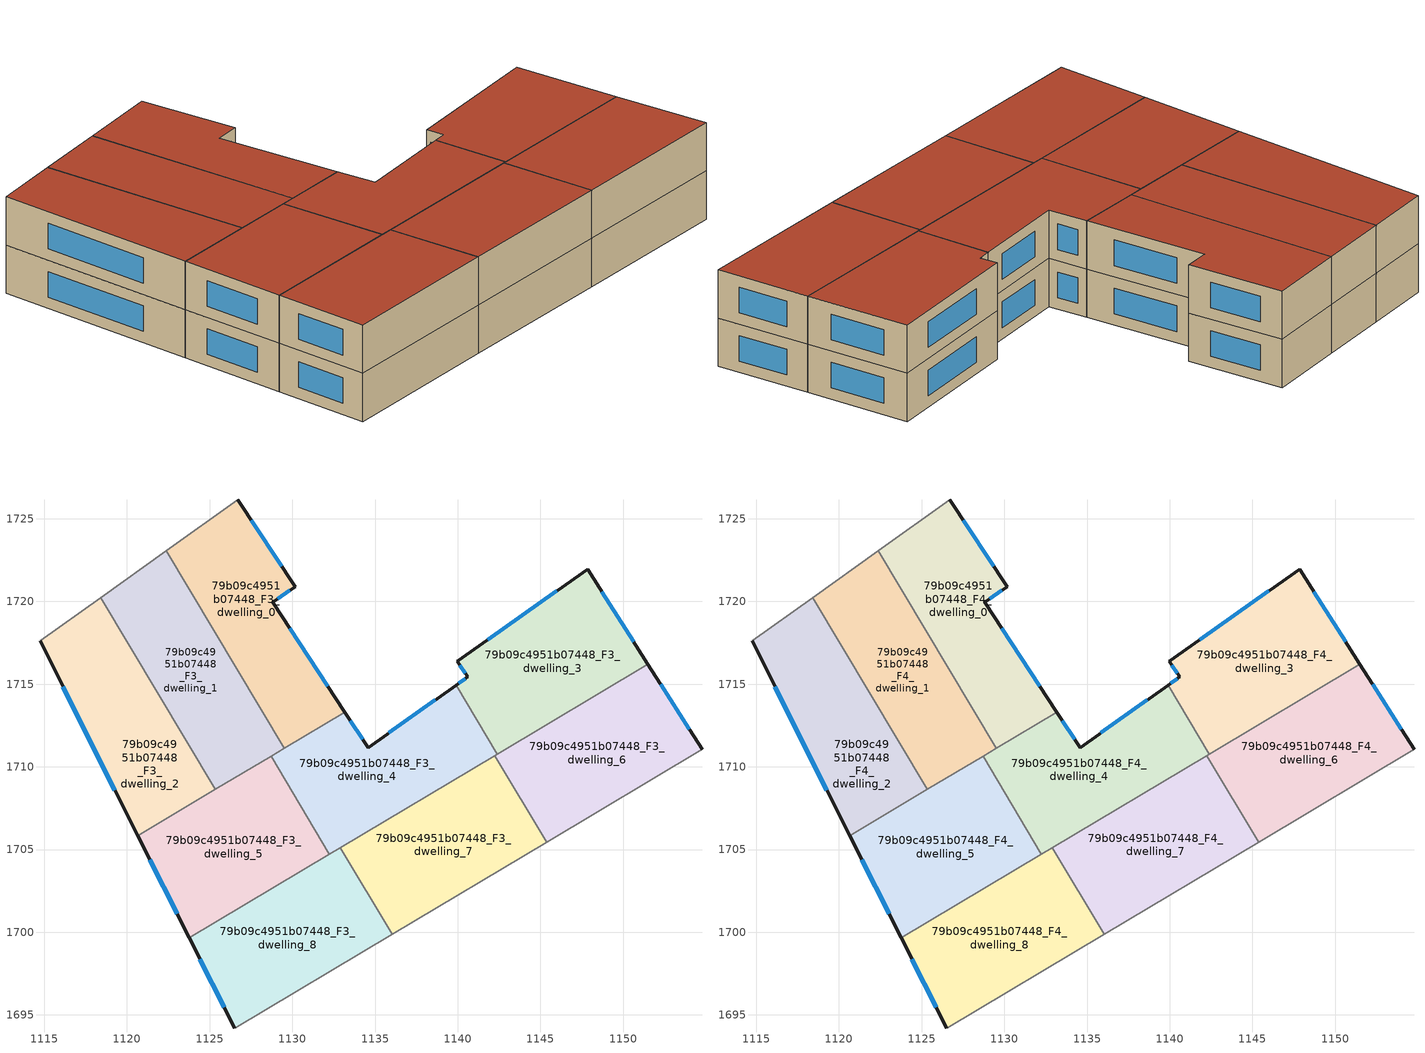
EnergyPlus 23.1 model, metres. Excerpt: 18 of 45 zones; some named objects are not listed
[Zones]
79b09c4951b07448_F3_dwelling_0
 floor to 79b09c4951b07448_F2_dwelling_0 (EU_floor_Construction): 1130.17,1720.89 1128.81,1719.95 1133.17,1713.3 1129.5,1711.11 1122.37,1723.05 1126.71,1726.15 z9
 wall outside (EU_wall_Construction): 1133.17,1713.3 1128.81,1719.95 1130.17,1720.89 1126.71,1726.15 z9:12
 wall to 79b09c4951b07448_F3_dwelling_1 (EU_wall_Construction): 1122.37,1723.05 1129.5,1711.11 z9:12
 wall adiabatic (EU_wall_Construction): 1126.71,1726.15 1122.37,1723.05 z9:12
 wall to 79b09c4951b07448_F3_dwelling_4 (EU_wall_Construction): 1129.5,1711.11 1133.17,1713.3 z9:12
 window (EU_Window_Construction): 1129.35,1722.13 1127.52,1724.92 / 1129.13,1720.17 1129.85,1720.67 / 1132.15,1714.86 1129.83,1718.39 z9.7:11.3
79b09c4951b07448_F3_dwelling_1
 floor to 79b09c4951b07448_F2_dwelling_1 (EU_floor_Construction): 1122.37,1723.05 1129.5,1711.11 1125.35,1708.63 1118.42,1720.24 z9
 wall to 79b09c4951b07448_F3_dwelling_2 (EU_wall_Construction): 1118.42,1720.24 1125.35,1708.63 z9:12
 wall adiabatic (EU_wall_Construction): 1122.37,1723.05 1118.42,1720.24 z9:12
 wall to 79b09c4951b07448_F3_dwelling_5 (EU_wall_Construction): 1125.35,1708.63 1128.71,1710.63 z9:12
 wall to 79b09c4951b07448_F3_dwelling_4 (EU_wall_Construction): 1128.71,1710.63 1129.5,1711.11 z9:12
79b09c4951b07448_F3_dwelling_2
 floor to 79b09c4951b07448_F2_dwelling_2 (EU_floor_Construction): 1118.42,1720.24 1125.35,1708.63 1120.66,1705.83 1114.74,1717.61 z9
 wall outside (EU_wall_Construction): 1114.74,1717.61 1120.66,1705.83 z9:12
 wall adiabatic (EU_wall_Construction): 1118.42,1720.24 1114.74,1717.61 z9:12
 wall to 79b09c4951b07448_F3_dwelling_5 (EU_wall_Construction): 1120.66,1705.83 1125.35,1708.63 z9:12
 window (EU_Window_Construction): 1116.13,1714.84 1119.27,1708.6 z9.7:11.3
79b09c4951b07448_F3_dwelling_3
 floor to 79b09c4951b07448_F2_dwelling_3 (EU_floor_Construction): 1147.85,1721.94 1151.49,1716.21 1142.38,1710.77 1139.9,1714.93 1140.61,1715.43 1139.96,1716.37 z9
 wall outside (EU_wall_Construction): 1151.49,1716.21 1147.85,1721.94 1139.96,1716.37 1140.61,1715.43 1139.9,1714.93 z9:12
 wall to 79b09c4951b07448_F3_dwelling_4 (EU_wall_Construction): 1139.9,1714.93 1142.38,1710.77 z9:12
 wall to 79b09c4951b07448_F3_dwelling_6 (EU_wall_Construction): 1142.38,1710.77 1151.49,1716.21 z9:12
 window (EU_Window_Construction): 1150.64,1717.55 1148.7,1720.6 / 1140.44,1715.31 1140.06,1715.04 / 1140.11,1716.15 1140.46,1715.65 / 1146,1720.64 1141.81,1717.68 z9.7:11.3
79b09c4951b07448_F3_dwelling_4
 floor to 79b09c4951b07448_F2_dwelling_4 (EU_floor_Construction): 1139.9,1714.93 1142.38,1710.77 1132.24,1704.71 1128.71,1710.63 1133.17,1713.3 1134.57,1711.17 z9
 wall outside (EU_wall_Construction): 1139.9,1714.93 1134.57,1711.17 1133.17,1713.3 z9:12
 wall to 79b09c4951b07448_F3_dwelling_5 (EU_wall_Construction): 1128.71,1710.63 1132.24,1704.71 z9:12
 wall to 79b09c4951b07448_F3_dwelling_7 (EU_wall_Construction): 1132.91,1705.11 1142.23,1710.68 z9:12
 wall to 79b09c4951b07448_F3_dwelling_6 (EU_wall_Construction): 1142.23,1710.68 1142.38,1710.77 z9:12
 wall to 79b09c4951b07448_F3_dwelling_8 (EU_wall_Construction): 1132.24,1704.71 1132.91,1705.11 z9:12
 window (EU_Window_Construction): 1134.24,1711.67 1133.5,1712.8 / 1138.65,1714.04 1135.82,1712.05 z9.7:11.3
79b09c4951b07448_F3_dwelling_5
 floor to 79b09c4951b07448_F2_dwelling_5 (EU_floor_Construction): 1128.71,1710.63 1132.24,1704.71 1123.77,1699.66 1120.66,1705.83 z9
 wall outside (EU_wall_Construction): 1120.66,1705.83 1123.77,1699.66 z9:12
 wall to 79b09c4951b07448_F3_dwelling_8 (EU_wall_Construction): 1123.77,1699.66 1132.24,1704.71 z9:12
 window (EU_Window_Construction): 1121.39,1704.38 1123.04,1701.11 z9.7:11.3
79b09c4951b07448_F3_dwelling_6
 floor to 79b09c4951b07448_F2_dwelling_6 (EU_floor_Construction): 1151.49,1716.21 1154.77,1711.05 1145.36,1705.44 1142.23,1710.68 z9
 wall outside (EU_wall_Construction): 1154.77,1711.05 1151.49,1716.21 z9:12
 wall adiabatic (EU_wall_Construction): 1145.36,1705.44 1154.77,1711.05 z9:12
 wall to 79b09c4951b07448_F3_dwelling_7 (EU_wall_Construction): 1142.23,1710.68 1145.36,1705.44 z9:12
 window (EU_Window_Construction): 1154,1712.26 1152.26,1715 z9.7:11.3
79b09c4951b07448_F3_dwelling_7
 floor to 79b09c4951b07448_F2_dwelling_7 (EU_floor_Construction): 1142.23,1710.68 1145.36,1705.44 1136.03,1699.87 1132.91,1705.11 z9
 wall adiabatic (EU_wall_Construction): 1136.03,1699.87 1145.36,1705.44 z9:12
 wall to 79b09c4951b07448_F3_dwelling_8 (EU_wall_Construction): 1132.91,1705.11 1136.03,1699.87 z9:12
79b09c4951b07448_F3_dwelling_8
 floor to 79b09c4951b07448_F2_dwelling_8 (EU_floor_Construction): 1132.91,1705.11 1136.03,1699.87 1126.52,1694.19 1123.77,1699.66 z9
 wall outside (EU_wall_Construction): 1123.77,1699.66 1126.52,1694.19 z9:12
 wall adiabatic (EU_wall_Construction): 1126.52,1694.19 1136.03,1699.87 z9:12
 window (EU_Window_Construction): 1124.41,1698.37 1125.87,1695.47 z9.7:11.3
79b09c4951b07448_F4_dwelling_0
 floor to 79b09c4951b07448_F3_dwelling_0 (EU_floor_Construction): 1130.17,1720.89 1128.81,1719.95 1133.17,1713.3 1129.5,1711.11 1122.37,1723.05 1126.71,1726.15 z12
 wall outside (EU_wall_Construction): 1133.17,1713.3 1128.81,1719.95 1130.17,1720.89 1126.71,1726.15 z12:15
 wall to 79b09c4951b07448_F4_dwelling_1 (EU_wall_Construction): 1122.37,1723.05 1129.5,1711.11 z12:15
 wall adiabatic (EU_wall_Construction): 1126.71,1726.15 1122.37,1723.05 z12:15
 wall to 79b09c4951b07448_F4_dwelling_4 (EU_wall_Construction): 1129.5,1711.11 1133.17,1713.3 z12:15
 window (EU_Window_Construction): 1129.35,1722.13 1127.52,1724.92 / 1129.13,1720.17 1129.85,1720.67 / 1132.15,1714.86 1129.83,1718.39 z12.7:14.3
 roof outside (EU_roof_Construction): 1133.17,1713.3 1128.81,1719.95 1130.17,1720.89 1126.71,1726.15 1122.37,1723.05 1129.5,1711.11 z15
79b09c4951b07448_F4_dwelling_1
 floor to 79b09c4951b07448_F3_dwelling_1 (EU_floor_Construction): 1122.37,1723.05 1129.5,1711.11 1125.35,1708.63 1118.42,1720.24 z12
 wall to 79b09c4951b07448_F4_dwelling_2 (EU_wall_Construction): 1118.42,1720.24 1125.35,1708.63 z12:15
 wall adiabatic (EU_wall_Construction): 1122.37,1723.05 1118.42,1720.24 z12:15
 wall to 79b09c4951b07448_F4_dwelling_5 (EU_wall_Construction): 1125.35,1708.63 1128.71,1710.63 z12:15
 wall to 79b09c4951b07448_F4_dwelling_4 (EU_wall_Construction): 1128.71,1710.63 1129.5,1711.11 z12:15
 roof outside (EU_roof_Construction): 1129.5,1711.11 1122.37,1723.05 1118.42,1720.24 1125.35,1708.63 z15
79b09c4951b07448_F4_dwelling_2
 floor to 79b09c4951b07448_F3_dwelling_2 (EU_floor_Construction): 1118.42,1720.24 1125.35,1708.63 1120.66,1705.83 1114.74,1717.61 z12
 wall outside (EU_wall_Construction): 1114.74,1717.61 1120.66,1705.83 z12:15
 wall adiabatic (EU_wall_Construction): 1118.42,1720.24 1114.74,1717.61 z12:15
 wall to 79b09c4951b07448_F4_dwelling_5 (EU_wall_Construction): 1120.66,1705.83 1125.35,1708.63 z12:15
 window (EU_Window_Construction): 1116.13,1714.84 1119.27,1708.6 z12.7:14.3
 roof outside (EU_roof_Construction): 1125.35,1708.63 1118.42,1720.24 1114.74,1717.61 1120.66,1705.83 z15
79b09c4951b07448_F4_dwelling_3
 floor to 79b09c4951b07448_F3_dwelling_3 (EU_floor_Construction): 1147.85,1721.94 1151.49,1716.21 1142.38,1710.77 1139.9,1714.93 1140.61,1715.43 1139.96,1716.37 z12
 wall outside (EU_wall_Construction): 1151.49,1716.21 1147.85,1721.94 1139.96,1716.37 1140.61,1715.43 1139.9,1714.93 z12:15
 wall to 79b09c4951b07448_F4_dwelling_4 (EU_wall_Construction): 1139.9,1714.93 1142.38,1710.77 z12:15
 wall to 79b09c4951b07448_F4_dwelling_6 (EU_wall_Construction): 1142.38,1710.77 1151.49,1716.21 z12:15
 window (EU_Window_Construction): 1150.64,1717.55 1148.7,1720.6 / 1140.44,1715.31 1140.06,1715.04 / 1140.11,1716.15 1140.46,1715.65 / 1146,1720.64 1141.81,1717.68 z12.7:14.3
 roof outside (EU_roof_Construction): 1151.49,1716.21 1147.85,1721.94 1139.96,1716.37 1140.61,1715.43 1139.9,1714.93 1142.38,1710.77 z15
79b09c4951b07448_F4_dwelling_4
 floor to 79b09c4951b07448_F3_dwelling_4 (EU_floor_Construction): 1139.9,1714.93 1142.38,1710.77 1132.24,1704.71 1128.71,1710.63 1133.17,1713.3 1134.57,1711.17 z12
 wall outside (EU_wall_Construction): 1139.9,1714.93 1134.57,1711.17 1133.17,1713.3 z12:15
 wall to 79b09c4951b07448_F4_dwelling_5 (EU_wall_Construction): 1128.71,1710.63 1132.24,1704.71 z12:15
 wall to 79b09c4951b07448_F4_dwelling_7 (EU_wall_Construction): 1132.91,1705.11 1142.23,1710.68 z12:15
 wall to 79b09c4951b07448_F4_dwelling_6 (EU_wall_Construction): 1142.23,1710.68 1142.38,1710.77 z12:15
 wall to 79b09c4951b07448_F4_dwelling_8 (EU_wall_Construction): 1132.24,1704.71 1132.91,1705.11 z12:15
 window (EU_Window_Construction): 1134.24,1711.67 1133.5,1712.8 / 1138.65,1714.04 1135.82,1712.05 z12.7:14.3
 roof outside (EU_roof_Construction): 1142.38,1710.77 1139.9,1714.93 1134.57,1711.17 1133.17,1713.3 1128.71,1710.63 1132.24,1704.71 z15
79b09c4951b07448_F4_dwelling_5
 floor to 79b09c4951b07448_F3_dwelling_5 (EU_floor_Construction): 1128.71,1710.63 1132.24,1704.71 1123.77,1699.66 1120.66,1705.83 z12
 wall outside (EU_wall_Construction): 1120.66,1705.83 1123.77,1699.66 z12:15
 wall to 79b09c4951b07448_F4_dwelling_8 (EU_wall_Construction): 1123.77,1699.66 1132.24,1704.71 z12:15
 window (EU_Window_Construction): 1121.39,1704.38 1123.04,1701.11 z12.7:14.3
 roof outside (EU_roof_Construction): 1132.24,1704.71 1128.71,1710.63 1120.66,1705.83 1123.77,1699.66 z15
79b09c4951b07448_F4_dwelling_6
 floor to 79b09c4951b07448_F3_dwelling_6 (EU_floor_Construction): 1151.49,1716.21 1154.77,1711.05 1145.36,1705.44 1142.23,1710.68 z12
 wall outside (EU_wall_Construction): 1154.77,1711.05 1151.49,1716.21 z12:15
 wall adiabatic (EU_wall_Construction): 1145.36,1705.44 1154.77,1711.05 z12:15
 wall to 79b09c4951b07448_F4_dwelling_7 (EU_wall_Construction): 1142.23,1710.68 1145.36,1705.44 z12:15
 window (EU_Window_Construction): 1154,1712.26 1152.26,1715 z12.7:14.3
 roof outside (EU_roof_Construction): 1154.77,1711.05 1151.49,1716.21 1142.23,1710.68 1145.36,1705.44 z15
79b09c4951b07448_F4_dwelling_7
 floor to 79b09c4951b07448_F3_dwelling_7 (EU_floor_Construction): 1142.23,1710.68 1145.36,1705.44 1136.03,1699.87 1132.91,1705.11 z12
 wall adiabatic (EU_wall_Construction): 1136.03,1699.87 1145.36,1705.44 z12:15
 wall to 79b09c4951b07448_F4_dwelling_8 (EU_wall_Construction): 1132.91,1705.11 1136.03,1699.87 z12:15
 roof outside (EU_roof_Construction): 1145.36,1705.44 1142.23,1710.68 1132.91,1705.11 1136.03,1699.87 z15
79b09c4951b07448_F4_dwelling_8
 floor to 79b09c4951b07448_F3_dwelling_8 (EU_floor_Construction): 1132.91,1705.11 1136.03,1699.87 1126.52,1694.19 1123.77,1699.66 z12
 wall outside (EU_wall_Construction): 1123.77,1699.66 1126.52,1694.19 z12:15
 wall adiabatic (EU_wall_Construction): 1126.52,1694.19 1136.03,1699.87 z12:15
 window (EU_Window_Construction): 1124.41,1698.37 1125.87,1695.47 z12.7:14.3
 roof outside (EU_roof_Construction): 1136.03,1699.87 1132.91,1705.11 1123.77,1699.66 1126.52,1694.19 z15
[Building]
EU S2 Campaign: North Axis=0; Terrain=City; Solar Distribution=FullExterior
[Site:Location]
Budapest.Ferenc.Liszt.Intl.AP: Latitude=47.437; Longitude=19.256; Time Zone=1; Elevation=185
[SizingPeriod:WeatherFileDays]
AnnualSizingPeriod: Begin Month=1; Begin Day of Month=1; End Month=12; End Day of Month=31; Day of Week for Start Day=Monday; Use Weather File Daylight Saving Period=No; Use Weather File Rain and Snow Indicators=No
[MATERIAL]
EU_InternalMass_Material: Roughness=MediumRough; Thickness=0.1; Conductivity=1; Density=1800; Specific Heat=900; Thermal Absorptance=0.9; Solar Absorptance=0.7; Visible Absorptance=0.7
[MATERIAL:NOMASS] Roughness=MediumRough; Thermal Absorptance=0.9; Solar Absorptance=0.7; Visible Absorptance=0.7
Name | Thermal Resistance
EU_wall_NoMass | 0.832559
EU_roof_NoMass | 1.39638
EU_floor_NoMass | 0.872794
[WINDOWMATERIAL:SIMPLEGLAZINGSYSTEM]
EU_Window_SimpleGlazing: UFactor=2.79869; Solar Heat Gain Coefficient=0.75; Visible Transmittance=0.75
[CONSTRUCTION]
EU_wall_Construction: EU_wall_NoMass
EU_roof_Construction: EU_roof_NoMass
EU_floor_Construction: EU_floor_NoMass
EU_Window_Construction: EU_Window_SimpleGlazing
EU_InternalMass_Construction: EU_InternalMass_Material
[ZONE] Type=1; Multiplier=1; Ceiling Height=autocalculate; Floor Area=autocalculate; Part of Total Floor Area=Yes
Name | Volume
79b09c4951b07448_F3_dwelling_0; 79b09c4951b07448_F4_dwelling_0 | 198.939
79b09c4951b07448_F3_dwelling_1; 79b09c4951b07448_F4_dwelling_1 | 198.963
79b09c4951b07448_F3_dwelling_2; 79b09c4951b07448_F4_dwelling_2 | 198.955
79b09c4951b07448_F3_dwelling_3; 79b09c4951b07448_F4_dwelling_3 | 198.97
79b09c4951b07448_F3_dwelling_4; 79b09c4951b07448_F4_dwelling_4 | 198.957
79b09c4951b07448_F3_dwelling_5; 79b09c4951b07448_F4_dwelling_5 | 198.966
79b09c4951b07448_F3_dwelling_6; 79b09c4951b07448_F4_dwelling_6; 79b09c4951b07448_F3_dwelling_8; 79b09c4951b07448_F4_dwelling_8 | 198.947
79b09c4951b07448_F3_dwelling_7; 79b09c4951b07448_F4_dwelling_7 | 198.956
[INTERNALMASS] Construction=EU_InternalMass_Construction
Name | Zone or ZoneList | Surface Area
79b09c4951b07448_F3_dwelling_0_EU_InternalMass | 79b09c4951b07448_F3_dwelling_0 | 66.3131
79b09c4951b07448_F3_dwelling_1_EU_InternalMass | 79b09c4951b07448_F3_dwelling_1 | 66.321
79b09c4951b07448_F3_dwelling_2_EU_InternalMass | 79b09c4951b07448_F3_dwelling_2 | 66.3183
79b09c4951b07448_F3_dwelling_3_EU_InternalMass | 79b09c4951b07448_F3_dwelling_3 | 66.3231
79b09c4951b07448_F3_dwelling_4_EU_InternalMass | 79b09c4951b07448_F3_dwelling_4 | 66.319
79b09c4951b07448_F3_dwelling_5_EU_InternalMass | 79b09c4951b07448_F3_dwelling_5 | 66.3219
79b09c4951b07448_F3_dwelling_6_EU_InternalMass | 79b09c4951b07448_F3_dwelling_6 | 66.3154
79b09c4951b07448_F3_dwelling_7_EU_InternalMass | 79b09c4951b07448_F3_dwelling_7 | 66.3187
79b09c4951b07448_F3_dwelling_8_EU_InternalMass | 79b09c4951b07448_F3_dwelling_8 | 66.3154
79b09c4951b07448_F4_dwelling_0_EU_InternalMass | 79b09c4951b07448_F4_dwelling_0 | 66.3131
79b09c4951b07448_F4_dwelling_1_EU_InternalMass | 79b09c4951b07448_F4_dwelling_1 | 66.321
79b09c4951b07448_F4_dwelling_2_EU_InternalMass | 79b09c4951b07448_F4_dwelling_2 | 66.3183
79b09c4951b07448_F4_dwelling_3_EU_InternalMass | 79b09c4951b07448_F4_dwelling_3 | 66.3231
79b09c4951b07448_F4_dwelling_4_EU_InternalMass | 79b09c4951b07448_F4_dwelling_4 | 66.319
79b09c4951b07448_F4_dwelling_5_EU_InternalMass | 79b09c4951b07448_F4_dwelling_5 | 66.3219
79b09c4951b07448_F4_dwelling_6_EU_InternalMass | 79b09c4951b07448_F4_dwelling_6 | 66.3154
79b09c4951b07448_F4_dwelling_7_EU_InternalMass | 79b09c4951b07448_F4_dwelling_7 | 66.3187
79b09c4951b07448_F4_dwelling_8_EU_InternalMass | 79b09c4951b07448_F4_dwelling_8 | 66.3154
[OTHEREQUIPMENT] Fuel Type=Electricity; Design Level Calculation Method=Watts/Area; Power per Zone Floor Area=1; Fraction Latent=0; Fraction Radiant=0; Fraction Lost=0; Carbon Dioxide Generation Rate=0; EndUse Subcategory=EU_Step8_InternalGains
Name | Zone or ZoneList or Space or SpaceList | Schedule
EU_Step8_InternalGain_79b09c4951b07448_F3_dwelling_0_f000 | 79b09c4951b07448_F3_dwelling_0 | EU_Step8_GainSchedule_79b09c4951b07448_F3_dwelling_0_f000
EU_Step8_InternalGain_79b09c4951b07448_F3_dwelling_1_f000 | 79b09c4951b07448_F3_dwelling_1 | EU_Step8_GainSchedule_79b09c4951b07448_F3_dwelling_1_f000
EU_Step8_InternalGain_79b09c4951b07448_F3_dwelling_2_f000 | 79b09c4951b07448_F3_dwelling_2 | EU_Step8_GainSchedule_79b09c4951b07448_F3_dwelling_2_f000
EU_Step8_InternalGain_79b09c4951b07448_F3_dwelling_3_f000 | 79b09c4951b07448_F3_dwelling_3 | EU_Step8_GainSchedule_79b09c4951b07448_F3_dwelling_3_f000
EU_Step8_InternalGain_79b09c4951b07448_F3_dwelling_4_f000 | 79b09c4951b07448_F3_dwelling_4 | EU_Step8_GainSchedule_79b09c4951b07448_F3_dwelling_4_f000
EU_Step8_InternalGain_79b09c4951b07448_F3_dwelling_5_f000 | 79b09c4951b07448_F3_dwelling_5 | EU_Step8_GainSchedule_79b09c4951b07448_F3_dwelling_5_f000
EU_Step8_InternalGain_79b09c4951b07448_F3_dwelling_6_f000 | 79b09c4951b07448_F3_dwelling_6 | EU_Step8_GainSchedule_79b09c4951b07448_F3_dwelling_6_f000
EU_Step8_InternalGain_79b09c4951b07448_F3_dwelling_7_f000 | 79b09c4951b07448_F3_dwelling_7 | EU_Step8_GainSchedule_79b09c4951b07448_F3_dwelling_7_f000
EU_Step8_InternalGain_79b09c4951b07448_F3_dwelling_8_f000 | 79b09c4951b07448_F3_dwelling_8 | EU_Step8_GainSchedule_79b09c4951b07448_F3_dwelling_8_f000
EU_Step8_InternalGain_79b09c4951b07448_F4_dwelling_0_f000 | 79b09c4951b07448_F4_dwelling_0 | EU_Step8_GainSchedule_79b09c4951b07448_F4_dwelling_0_f000
EU_Step8_InternalGain_79b09c4951b07448_F4_dwelling_1_f000 | 79b09c4951b07448_F4_dwelling_1 | EU_Step8_GainSchedule_79b09c4951b07448_F4_dwelling_1_f000
EU_Step8_InternalGain_79b09c4951b07448_F4_dwelling_2_f000 | 79b09c4951b07448_F4_dwelling_2 | EU_Step8_GainSchedule_79b09c4951b07448_F4_dwelling_2_f000
EU_Step8_InternalGain_79b09c4951b07448_F4_dwelling_3_f000 | 79b09c4951b07448_F4_dwelling_3 | EU_Step8_GainSchedule_79b09c4951b07448_F4_dwelling_3_f000
EU_Step8_InternalGain_79b09c4951b07448_F4_dwelling_4_f000 | 79b09c4951b07448_F4_dwelling_4 | EU_Step8_GainSchedule_79b09c4951b07448_F4_dwelling_4_f000
EU_Step8_InternalGain_79b09c4951b07448_F4_dwelling_5_f000 | 79b09c4951b07448_F4_dwelling_5 | EU_Step8_GainSchedule_79b09c4951b07448_F4_dwelling_5_f000
EU_Step8_InternalGain_79b09c4951b07448_F4_dwelling_6_f000 | 79b09c4951b07448_F4_dwelling_6 | EU_Step8_GainSchedule_79b09c4951b07448_F4_dwelling_6_f000
EU_Step8_InternalGain_79b09c4951b07448_F4_dwelling_7_f000 | 79b09c4951b07448_F4_dwelling_7 | EU_Step8_GainSchedule_79b09c4951b07448_F4_dwelling_7_f000
EU_Step8_InternalGain_79b09c4951b07448_F4_dwelling_8_f000 | 79b09c4951b07448_F4_dwelling_8 | EU_Step8_GainSchedule_79b09c4951b07448_F4_dwelling_8_f000
[ZONEVENTILATION:DESIGNFLOWRATE] Schedule=EU_AlwaysOn; Design Flow Rate Calculation Method=AirChanges/Hour; Air Changes per Hour=0.475469; Ventilation Type=Natural; Fan Pressure Rise=0; Fan Total Efficiency=1; Constant Term Coefficient=1; Temperature Term Coefficient=0; Velocity Term Coefficient=0; Velocity Squared Term Coefficient=0; Minimum Indoor Temperature=-100; Maximum Indoor Temperature=100; Delta Temperature=-100; Minimum Outdoor Temperature=-100; Maximum Outdoor Temperature=100; Maximum Wind Speed=40
Name | Zone or ZoneList or Space or SpaceList
EU_ConstantAir_79b09c4951b07448_F3_dwelling_0 | 79b09c4951b07448_F3_dwelling_0
EU_ConstantAir_79b09c4951b07448_F3_dwelling_1 | 79b09c4951b07448_F3_dwelling_1
EU_ConstantAir_79b09c4951b07448_F3_dwelling_2 | 79b09c4951b07448_F3_dwelling_2
EU_ConstantAir_79b09c4951b07448_F3_dwelling_3 | 79b09c4951b07448_F3_dwelling_3
EU_ConstantAir_79b09c4951b07448_F3_dwelling_4 | 79b09c4951b07448_F3_dwelling_4
EU_ConstantAir_79b09c4951b07448_F3_dwelling_5 | 79b09c4951b07448_F3_dwelling_5
EU_ConstantAir_79b09c4951b07448_F3_dwelling_6 | 79b09c4951b07448_F3_dwelling_6
EU_ConstantAir_79b09c4951b07448_F3_dwelling_7 | 79b09c4951b07448_F3_dwelling_7
EU_ConstantAir_79b09c4951b07448_F3_dwelling_8 | 79b09c4951b07448_F3_dwelling_8
EU_ConstantAir_79b09c4951b07448_F4_dwelling_0 | 79b09c4951b07448_F4_dwelling_0
EU_ConstantAir_79b09c4951b07448_F4_dwelling_1 | 79b09c4951b07448_F4_dwelling_1
EU_ConstantAir_79b09c4951b07448_F4_dwelling_2 | 79b09c4951b07448_F4_dwelling_2
EU_ConstantAir_79b09c4951b07448_F4_dwelling_3 | 79b09c4951b07448_F4_dwelling_3
EU_ConstantAir_79b09c4951b07448_F4_dwelling_4 | 79b09c4951b07448_F4_dwelling_4
EU_ConstantAir_79b09c4951b07448_F4_dwelling_5 | 79b09c4951b07448_F4_dwelling_5
EU_ConstantAir_79b09c4951b07448_F4_dwelling_6 | 79b09c4951b07448_F4_dwelling_6
EU_ConstantAir_79b09c4951b07448_F4_dwelling_7 | 79b09c4951b07448_F4_dwelling_7
EU_ConstantAir_79b09c4951b07448_F4_dwelling_8 | 79b09c4951b07448_F4_dwelling_8
[HVACTEMPLATE:ZONE:IDEALLOADSAIRSYSTEM] System Availability Schedule=EU_AlwaysOn; Maximum Heating Supply Air Temperature=50; Minimum Cooling Supply Air Temperature=13; Maximum Heating Supply Air Humidity Ratio=0.0156; Minimum Cooling Supply Air Humidity Ratio=0.0077; Heating Limit=NoLimit; Cooling Limit=NoLimit; Heating Availability Schedule=EU_AlwaysOn; Cooling Availability Schedule=EU_CoolingOff; Dehumidification Control Type=ConstantSensibleHeatRatio; Cooling Sensible Heat Ratio=0.7; Dehumidification Setpoint=60; Humidification Control Type=None; Humidification Setpoint=30; Outdoor Air Method=None; Outdoor Air Flow Rate per Person=0.00944; Outdoor Air Flow Rate per Zone Floor Area=0; Outdoor Air Flow Rate per Zone=0; Demand Controlled Ventilation Type=None; Outdoor Air Economizer Type=NoEconomizer; Heat Recovery Type=None; Sensible Heat Recovery Effectiveness=0.7; Latent Heat Recovery Effectiveness=0.65
Name | Template Thermostat
79b09c4951b07448_F3_dwelling_0 | EU_HeatOnly_79b09c4951b07448_F3_dwelling_0
79b09c4951b07448_F3_dwelling_1 | EU_HeatOnly_79b09c4951b07448_F3_dwelling_1
79b09c4951b07448_F3_dwelling_2 | EU_HeatOnly_79b09c4951b07448_F3_dwelling_2
79b09c4951b07448_F3_dwelling_3 | EU_HeatOnly_79b09c4951b07448_F3_dwelling_3
79b09c4951b07448_F3_dwelling_4 | EU_HeatOnly_79b09c4951b07448_F3_dwelling_4
79b09c4951b07448_F3_dwelling_5 | EU_HeatOnly_79b09c4951b07448_F3_dwelling_5
79b09c4951b07448_F3_dwelling_6 | EU_HeatOnly_79b09c4951b07448_F3_dwelling_6
79b09c4951b07448_F3_dwelling_7 | EU_HeatOnly_79b09c4951b07448_F3_dwelling_7
79b09c4951b07448_F3_dwelling_8 | EU_HeatOnly_79b09c4951b07448_F3_dwelling_8
79b09c4951b07448_F4_dwelling_0 | EU_HeatOnly_79b09c4951b07448_F4_dwelling_0
79b09c4951b07448_F4_dwelling_1 | EU_HeatOnly_79b09c4951b07448_F4_dwelling_1
79b09c4951b07448_F4_dwelling_2 | EU_HeatOnly_79b09c4951b07448_F4_dwelling_2
79b09c4951b07448_F4_dwelling_3 | EU_HeatOnly_79b09c4951b07448_F4_dwelling_3
79b09c4951b07448_F4_dwelling_4 | EU_HeatOnly_79b09c4951b07448_F4_dwelling_4
79b09c4951b07448_F4_dwelling_5 | EU_HeatOnly_79b09c4951b07448_F4_dwelling_5
79b09c4951b07448_F4_dwelling_6 | EU_HeatOnly_79b09c4951b07448_F4_dwelling_6
79b09c4951b07448_F4_dwelling_7 | EU_HeatOnly_79b09c4951b07448_F4_dwelling_7
79b09c4951b07448_F4_dwelling_8 | EU_HeatOnly_79b09c4951b07448_F4_dwelling_8
[SIZING:ZONE] Zone Cooling Design Supply Air Temperature Input Method=SupplyAirTemperature; Zone Cooling Design Supply Air Temperature=13; Zone Heating Design Supply Air Temperature Input Method=SupplyAirTemperature; Zone Heating Design Supply Air Temperature=50; Zone Cooling Design Supply Air Humidity Ratio=0.008; Zone Heating Design Supply Air Humidity Ratio=0.008; Cooling Design Air Flow Method=DesignDay; Cooling Design Air Flow Rate=0; Cooling Minimum Air Flow per Zone Floor Area=0.000762; Cooling Minimum Air Flow=0; Cooling Minimum Air Flow Fraction=0.2; Heating Design Air Flow Method=DesignDay; Heating Design Air Flow Rate=0; Heating Maximum Air Flow per Zone Floor Area=0.002032; Heating Maximum Air Flow=0.141576; Heating Maximum Air Flow Fraction=0.3; Account for Dedicated Outdoor Air System=No; Dedicated Outdoor Air System Control Strategy=NeutralSupplyAir; Dedicated Outdoor Air Low Setpoint Temperature for Design=autosize; Dedicated Outdoor Air High Setpoint Temperature for Design=autosize; Zone Load Sizing Method=Sensible Load Only No Latent Load; Zone Latent Cooling Design Supply Air Humidity Ratio Input Method=HumidityRatioDifference; Zone Cooling Design Supply Air Humidity Ratio Difference=0.005; Zone Latent Heating Design Supply Air Humidity Ratio Input Method=HumidityRatioDifference; Zone Humidification Design Supply Air Humidity Ratio Difference=0.005
79b09c4951b07448_F3_dwelling_0; 79b09c4951b07448_F3_dwelling_1; 79b09c4951b07448_F3_dwelling_2; 79b09c4951b07448_F3_dwelling_3; 79b09c4951b07448_F3_dwelling_4; 79b09c4951b07448_F3_dwelling_5; 79b09c4951b07448_F3_dwelling_6; 79b09c4951b07448_F3_dwelling_7; 79b09c4951b07448_F3_dwelling_8; 79b09c4951b07448_F4_dwelling_0; 79b09c4951b07448_F4_dwelling_1; 79b09c4951b07448_F4_dwelling_2; 79b09c4951b07448_F4_dwelling_3; 79b09c4951b07448_F4_dwelling_4; 79b09c4951b07448_F4_dwelling_5; 79b09c4951b07448_F4_dwelling_6; 79b09c4951b07448_F4_dwelling_7; 79b09c4951b07448_F4_dwelling_8
[SCHEDULE:CONSTANT]
Name | Hourly Value
EU_AlwaysOn | 1
EU_CoolingOff | 0
[SCHEDULE:FILE] Column Number=1; Rows to Skip at Top=0; Number of Hours of Data=8760; Column Separator=Comma; Interpolate to Timestep=No; Minutes per Item=60; Adjust Schedule for Daylight Savings=Yes
Name | File
EU_Step8_GainSchedule_79b09c4951b07448_F3_dwelling_0_f000 | ../../schedules/79b09c4951b07448/79b09c4951b07448_F3_dwelling_0_f000_gain.csv
EU_Step8_GainSchedule_79b09c4951b07448_F3_dwelling_1_f000 | ../../schedules/79b09c4951b07448/79b09c4951b07448_F3_dwelling_1_f000_gain.csv
EU_Step8_GainSchedule_79b09c4951b07448_F3_dwelling_2_f000 | ../../schedules/79b09c4951b07448/79b09c4951b07448_F3_dwelling_2_f000_gain.csv
EU_Step8_GainSchedule_79b09c4951b07448_F3_dwelling_3_f000 | ../../schedules/79b09c4951b07448/79b09c4951b07448_F3_dwelling_3_f000_gain.csv
EU_Step8_GainSchedule_79b09c4951b07448_F3_dwelling_4_f000 | ../../schedules/79b09c4951b07448/79b09c4951b07448_F3_dwelling_4_f000_gain.csv
EU_Step8_GainSchedule_79b09c4951b07448_F3_dwelling_5_f000 | ../../schedules/79b09c4951b07448/79b09c4951b07448_F3_dwelling_5_f000_gain.csv
EU_Step8_GainSchedule_79b09c4951b07448_F3_dwelling_6_f000 | ../../schedules/79b09c4951b07448/79b09c4951b07448_F3_dwelling_6_f000_gain.csv
EU_Step8_GainSchedule_79b09c4951b07448_F3_dwelling_7_f000 | ../../schedules/79b09c4951b07448/79b09c4951b07448_F3_dwelling_7_f000_gain.csv
EU_Step8_GainSchedule_79b09c4951b07448_F3_dwelling_8_f000 | ../../schedules/79b09c4951b07448/79b09c4951b07448_F3_dwelling_8_f000_gain.csv
EU_Step8_GainSchedule_79b09c4951b07448_F4_dwelling_0_f000 | ../../schedules/79b09c4951b07448/79b09c4951b07448_F4_dwelling_0_f000_gain.csv
EU_Step8_GainSchedule_79b09c4951b07448_F4_dwelling_1_f000 | ../../schedules/79b09c4951b07448/79b09c4951b07448_F4_dwelling_1_f000_gain.csv
EU_Step8_GainSchedule_79b09c4951b07448_F4_dwelling_2_f000 | ../../schedules/79b09c4951b07448/79b09c4951b07448_F4_dwelling_2_f000_gain.csv
EU_Step8_GainSchedule_79b09c4951b07448_F4_dwelling_3_f000 | ../../schedules/79b09c4951b07448/79b09c4951b07448_F4_dwelling_3_f000_gain.csv
EU_Step8_GainSchedule_79b09c4951b07448_F4_dwelling_4_f000 | ../../schedules/79b09c4951b07448/79b09c4951b07448_F4_dwelling_4_f000_gain.csv
EU_Step8_GainSchedule_79b09c4951b07448_F4_dwelling_5_f000 | ../../schedules/79b09c4951b07448/79b09c4951b07448_F4_dwelling_5_f000_gain.csv
EU_Step8_GainSchedule_79b09c4951b07448_F4_dwelling_6_f000 | ../../schedules/79b09c4951b07448/79b09c4951b07448_F4_dwelling_6_f000_gain.csv
EU_Step8_GainSchedule_79b09c4951b07448_F4_dwelling_7_f000 | ../../schedules/79b09c4951b07448/79b09c4951b07448_F4_dwelling_7_f000_gain.csv
EU_Step8_GainSchedule_79b09c4951b07448_F4_dwelling_8_f000 | ../../schedules/79b09c4951b07448/79b09c4951b07448_F4_dwelling_8_f000_gain.csv
